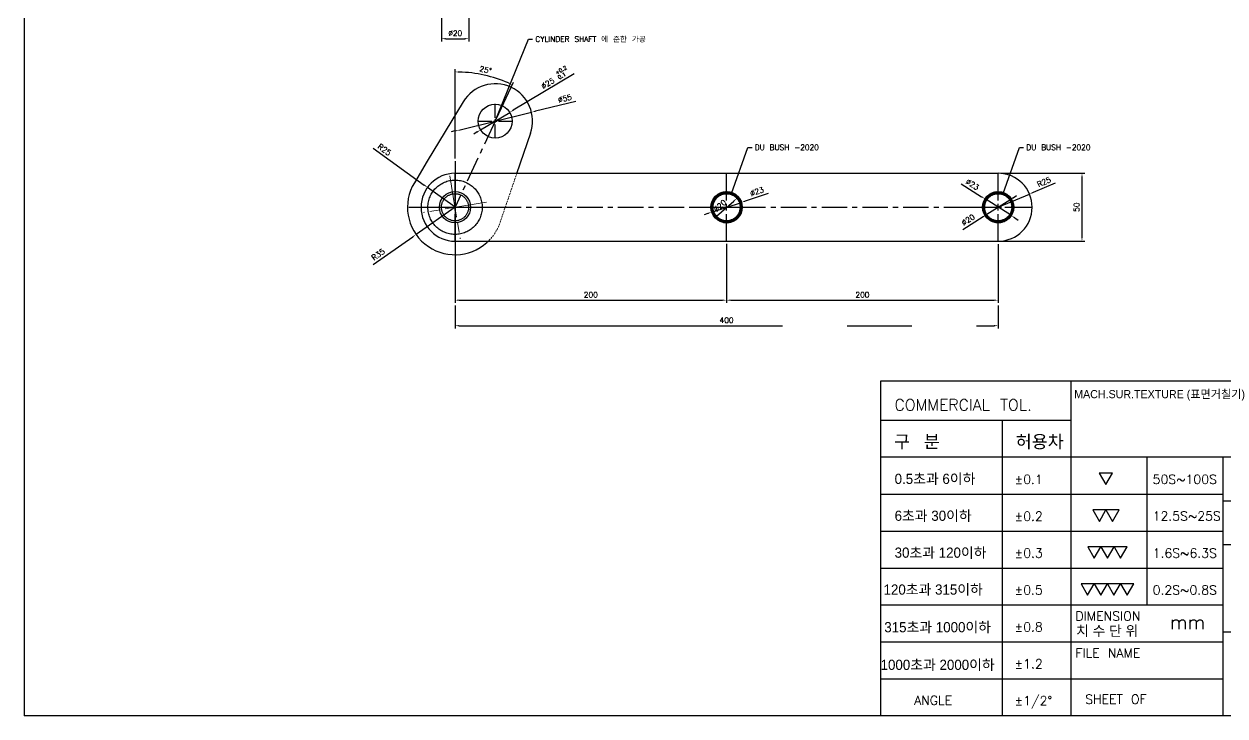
# Model space of a CAD drawing. Extents: x -2917 to 6643, y 8514 to 10799.
# Drawn here: x -894 to -10, y 8528 to 9038 of the extents above; entities that cross this region are included whole.
import ezdxf

# ---------------------------------------------------------------- set-up
doc = ezdxf.new("R2010")
doc.units = 0
doc.header["$LTSCALE"] = 15
doc.header["$MEASUREMENT"] = 0
for name, pattern in [('CENTER', [2, 1.25, -0.25, 0.25, -0.25]), ('CENTER2', [28.575, 19.05, -3.175, 3.175, -3.175]), ('CHAIN', [0.3543, 0.2362, -0.0295, 0.0591, -0.0295]), ('HIDDEN', [0.375, 0.25, -0.125]), ('PHANTOM2', [31.75, 15.875, -3.175, 3.175, -3.175, 3.175, -3.175])]:
    doc.linetypes.add(name, pattern=pattern)
for name, color, linetype in [('1', 1, 'CENTER'), ('3', 3, 'Continuous'), ('4', 4, 'Continuous')]:
    doc.layers.add(name, color=color, linetype=linetype)
doc.layers.add('가는실선중심선_A3', color=1, linetype='Continuous', lineweight=5, true_color=0xff0000)
doc.layers.add('가는파선_A3', color=7, linetype='HIDDEN', lineweight=13, true_color=0x008000)
doc.layers.add('굵은실선_A3', color=7, linetype='Continuous', lineweight=18)
doc.styles.get("Standard").update_dxf_attribs({"font": 'txt.shx'})
doc.dimstyles.new('ISO-25', dxfattribs={"dimtxt": 2.5, "dimasz": 2.5, "dimexe": 1.25, "dimexo": 0.625, "dimtad": 1, "dimtoh": 1, "dimdsep": 46, "dimtxsty": 'Standard', "dimcen": 2.5, "dimclrt": 6, "dimadec": 0, "dimazin": 0, "dimtfac": 1, "dimtmove": 0, "dimatfit": 3, "dimfxl": 1, "dimarcsym": 0})

# ---------------------------------------------------------------- blocks, each defined once
blk = doc.blocks.new('*U432')
at = {"layer": '4', "color": 0, "linetype": 'CENTER2', "transparency": 16777216}
for p, q in [((0, 5), (0, 25.12)), ((-25.12, 0), (-5, 0)), ((5, 0), (25.12, 0)), ((0, -25.12), (0, -5))]:
    blk.add_line(p, q, dxfattribs=at)
at = {"layer": '4', "color": 0, "linetype": 'Continuous', "transparency": 16777216}
for p, q in [((-2.5, 0), (2.5, 0)), ((0, -2.5), (0, 2.5))]:
    blk.add_line(p, q, dxfattribs=at)
blk = doc.blocks.new('*U434')
at = {"layer": '4', "color": 0, "linetype": 'CENTER2', "transparency": 16777216}
for p, q in [((0, 5), (0, 25.12)), ((-25.12, 0), (-5, 0)), ((5, 0), (25.12, 0)), ((0, -25.12), (0, -5))]:
    blk.add_line(p, q, dxfattribs=at)
at = {"layer": '4', "color": 0, "linetype": 'Continuous', "transparency": 16777216}
for p, q in [((-2.5, 0), (2.5, 0)), ((0, -2.5), (0, 2.5))]:
    blk.add_line(p, q, dxfattribs=at)
blk = doc.blocks.new('*U435')
at = {"layer": '4', "color": 0, "linetype": 'CENTER2', "transparency": 16777216}
for p, q in [((0, 5), (0, 25.12)), ((-25.12, 0), (-5, 0)), ((5, 0), (25.12, 0)), ((0, -25.12), (0, -5))]:
    blk.add_line(p, q, dxfattribs=at)
at = {"layer": '4', "color": 0, "linetype": 'Continuous', "transparency": 16777216}
for p, q in [((-2.5, 0), (2.5, 0)), ((0, -2.5), (0, 2.5))]:
    blk.add_line(p, q, dxfattribs=at)
blk = doc.blocks.new('ASDASDA')
at = {"layer": '1'}
blk.add_line((3406.93, 9923.17), (3806.93, 9923.17), dxfattribs=at)
at = {"layer": '3'}
for p, q in [((3406.93, 9948.17), (3806.93, 9948.17)), ((3406.93, 9898.17), (3806.93, 9898.17))]:
    blk.add_line(p, q, dxfattribs=at)
for centre, start, end in [((3406.93, 9923.17), 90, 270), ((3806.93, 9923.17), 270, 90)]:
    blk.add_arc(centre, 25, start, end, dxfattribs=at)
at = {"layer": '4'}
for centre in [(3406.93, 9923.17), (3606.93, 9923.17), (3806.93, 9923.17)]:
    blk.add_circle(centre, 11.5, dxfattribs=at)
at = {"layer": '4', "color": 6, "linetype": 'PHANTOM2'}
for centre in [(3406.93, 9923.17), (3606.93, 9923.17), (3806.93, 9923.17)]:
    blk.add_circle(centre, 10, dxfattribs=at)
at = {"layer": '4', "linetype": 'CENTER2'}
for name, p in [('*U432', (3406.93, 9923.17)), ('*U435', (3606.93, 9923.17)), ('*U434', (3806.93, 9923.17))]:
    blk.add_blockref(name, p, dxfattribs=at)
blk = doc.blocks.new('*D684')
at = {"layer": '4', "color": 4, "linetype": 'PHANTOM2', "lineweight": -2, "transparency": 16777216}
blk.add_line((-384.5, 8896.24), (-371.66, 8907.38), dxfattribs=at)
at = {"layer": '4', "color": 4, "linetype": 'PHANTOM2', "transparency": 16777216}
blk.add_solid([(-371.99, 8907.76), (-371.34, 8907.01), (-369.4, 8909.35)], dxfattribs=at)
at = {"layer": 'Defpoints', "color": 0, "linetype": 'PHANTOM2', "transparency": 16777216}
for p in [(-369.4, 8909.35), (-384.5, 8896.24)]:
    blk.add_point(p, dxfattribs=at)
at = {"layer": '4', "color": 7, "linetype": 'PHANTOM2', "transparency": 16777216, "insert": (-381.84, 8903.85), "char_height": 4, "attachment_point": 5, "rotation": 40.96331}
blk.add_mtext('∅20', dxfattribs=at)
blk = doc.blocks.new('*D685')
at = {"layer": '4', "color": 4, "linetype": 'PHANTOM2', "lineweight": -2, "transparency": 16777216}
for p, q in [((-387.87, 8899.2), (-366.03, 8906.39)), ((-346.39, 8912.85), (-363.18, 8907.33)), ((-390.72, 8898.26), (-393.57, 8897.32))]:
    blk.add_line(p, q, dxfattribs=at)
at = {"layer": '4', "color": 4, "linetype": 'PHANTOM2', "transparency": 16777216}
for points in [[(-363.33, 8907.8), (-363.02, 8906.85), (-366.03, 8906.39)], [(-390.88, 8898.74), (-390.57, 8897.79), (-387.87, 8899.2)]]:
    blk.add_solid(points, dxfattribs=at)
at = {"layer": 'Defpoints', "color": 0, "linetype": 'PHANTOM2', "transparency": 16777216}
for p in [(-366.03, 8906.39), (-387.87, 8899.2)]:
    blk.add_point(p, dxfattribs=at)
at = {"layer": '4', "color": 7, "linetype": 'PHANTOM2', "transparency": 16777216, "insert": (-354.61, 8914.36), "char_height": 4, "attachment_point": 5, "rotation": 18.21382}
blk.add_mtext('∅23', dxfattribs=at)
blk = doc.blocks.new('*U691')
at = {"layer": '1', "color": 0, "transparency": 16777216}
for p, q in [((0, 2.5), (0, 12.62)), ((-12.62, 0), (-2.5, 0)), ((2.5, 0), (12.62, 0)), ((0, -12.62), (0, -2.5))]:
    blk.add_line(p, q, dxfattribs=at)
at = {"layer": '1', "color": 0, "linetype": 'Continuous', "transparency": 16777216}
for p, q in [((-1.25, 0), (1.25, 0)), ((0, -1.25), (0, 1.25))]:
    blk.add_line(p, q, dxfattribs=at)
blk = doc.blocks.new('*D709')
at = {"layer": '4', "color": 4, "linetype": 'PHANTOM2', "lineweight": -2, "transparency": 16777216}
for p, q in [((-586.83, 9092.71), (-586.83, 9024.97)), ((-566.83, 9092.71), (-566.83, 9024.97)), ((-583.83, 9026.97), (-569.83, 9026.97))]:
    blk.add_line(p, q, dxfattribs=at)
at = {"layer": '4', "color": 4, "linetype": 'PHANTOM2', "transparency": 16777216}
for points in [[(-583.83, 9027.47), (-583.83, 9026.47), (-586.83, 9026.97)], [(-569.83, 9027.47), (-569.83, 9026.47), (-566.83, 9026.97)]]:
    blk.add_solid(points, dxfattribs=at)
at = {"layer": 'Defpoints', "color": 0, "linetype": 'PHANTOM2', "transparency": 16777216}
for p in [(-586.83, 9094.71), (-566.83, 9094.71), (-566.83, 9026.97)]:
    blk.add_point(p, dxfattribs=at)
at = {"layer": '4', "color": 7, "linetype": 'PHANTOM2', "transparency": 16777216, "insert": (-576.83, 9030.97), "char_height": 4, "attachment_point": 5}
blk.add_mtext('%%C20', dxfattribs=at)
blk = doc.blocks.new('*D718')
at = {"layer": '4', "color": 4, "linetype": 'PHANTOM2', "lineweight": -2, "transparency": 16777216}
for p, q in [((-376.95, 8875.79), (-376.95, 8832.33)), ((-576.95, 8869.03), (-576.95, 8832.33)), ((-573.95, 8834.33), (-379.95, 8834.33))]:
    blk.add_line(p, q, dxfattribs=at)
at = {"layer": '4', "color": 4, "linetype": 'PHANTOM2', "transparency": 16777216}
for points in [[(-573.95, 8834.83), (-573.95, 8833.83), (-576.95, 8834.33)], [(-379.95, 8834.83), (-379.95, 8833.83), (-376.95, 8834.33)]]:
    blk.add_solid(points, dxfattribs=at)
at = {"layer": 'Defpoints', "color": 0, "linetype": 'PHANTOM2', "transparency": 16777216}
for p in [(-576.95, 8871.03), (-376.95, 8877.79), (-376.95, 8834.33)]:
    blk.add_point(p, dxfattribs=at)
at = {"layer": '4', "color": 7, "linetype": 'PHANTOM2', "transparency": 16777216, "insert": (-476.95, 8838.33), "char_height": 4, "attachment_point": 5}
blk.add_mtext('200', dxfattribs=at)
blk = doc.blocks.new('*D719')
at = {"layer": '4', "color": 4, "linetype": 'PHANTOM2', "lineweight": -2, "transparency": 16777216}
for p, q in [((-376.95, 8875.67), (-376.95, 8832.33)), ((-176.95, 8875.67), (-176.95, 8832.33)), ((-373.95, 8834.33), (-179.95, 8834.33))]:
    blk.add_line(p, q, dxfattribs=at)
at = {"layer": '4', "color": 4, "linetype": 'PHANTOM2', "transparency": 16777216}
for points in [[(-373.95, 8834.83), (-373.95, 8833.83), (-376.95, 8834.33)], [(-179.95, 8834.83), (-179.95, 8833.83), (-176.95, 8834.33)]]:
    blk.add_solid(points, dxfattribs=at)
at = {"layer": 'Defpoints', "color": 0, "linetype": 'PHANTOM2', "transparency": 16777216}
for p in [(-376.95, 8877.67), (-176.95, 8877.67), (-176.95, 8834.33)]:
    blk.add_point(p, dxfattribs=at)
at = {"layer": '4', "color": 7, "linetype": 'PHANTOM2', "transparency": 16777216, "insert": (-276.95, 8838.33), "char_height": 4, "attachment_point": 5}
blk.add_mtext('200', dxfattribs=at)
blk = doc.blocks.new('*D720')
at = {"layer": '4', "color": 4, "linetype": 'PHANTOM2', "lineweight": -2, "transparency": 16777216}
for p, q in [((-174.95, 8927.79), (-113.24, 8927.79)), ((-115.24, 8924.79), (-115.24, 8880.79)), ((-174.95, 8877.79), (-113.24, 8877.79))]:
    blk.add_line(p, q, dxfattribs=at)
at = {"layer": '4', "color": 4, "linetype": 'PHANTOM2', "transparency": 16777216}
for points in [[(-115.74, 8924.79), (-114.74, 8924.79), (-115.24, 8927.79)], [(-115.74, 8880.79), (-114.74, 8880.79), (-115.24, 8877.79)]]:
    blk.add_solid(points, dxfattribs=at)
at = {"layer": 'Defpoints', "color": 0, "linetype": 'PHANTOM2', "transparency": 16777216}
for p in [(-176.95, 8927.79), (-176.95, 8877.79), (-115.24, 8877.79)]:
    blk.add_point(p, dxfattribs=at)
at = {"layer": '4', "color": 7, "linetype": 'PHANTOM2', "transparency": 16777216, "insert": (-119.24, 8902.79), "char_height": 4, "attachment_point": 5, "rotation": 90}
blk.add_mtext('50', dxfattribs=at)
blk = doc.blocks.new('*D721')
at = {"layer": '4', "color": 4, "linetype": 'PHANTOM2', "lineweight": -2, "transparency": 16777216}
for p, q in [((-134.9, 8920.61), (-151.17, 8913.72)), ((-176.95, 8902.79), (-153.93, 8912.55))]:
    blk.add_line(p, q, dxfattribs=at)
at = {"layer": '4', "color": 4, "linetype": 'PHANTOM2', "transparency": 16777216}
blk.add_solid([(-151.36, 8914.18), (-150.97, 8913.26), (-153.93, 8912.55)], dxfattribs=at)
at = {"layer": 'Defpoints', "color": 0, "linetype": 'PHANTOM2', "transparency": 16777216}
for p in [(-153.93, 8912.55), (-176.95, 8902.79)]:
    blk.add_point(p, dxfattribs=at)
at = {"layer": '4', "color": 7, "linetype": 'PHANTOM2', "transparency": 16777216, "insert": (-143.21, 8921.43), "char_height": 4, "attachment_point": 5, "rotation": 22.96187}
blk.add_mtext('R25', dxfattribs=at)
blk = doc.blocks.new('*D722')
at = {"layer": '4', "color": 4, "linetype": 'PHANTOM2', "lineweight": -2, "transparency": 16777216}
for p, q in [((-637.19, 8946.24), (-599.66, 8919.17)), ((-576.95, 8902.79), (-597.23, 8917.42))]:
    blk.add_line(p, q, dxfattribs=at)
at = {"layer": '4', "color": 4, "linetype": 'PHANTOM2', "transparency": 16777216}
blk.add_solid([(-599.37, 8919.58), (-599.95, 8918.77), (-597.23, 8917.42)], dxfattribs=at)
at = {"layer": 'Defpoints', "color": 0, "linetype": 'PHANTOM2', "transparency": 16777216}
for p in [(-597.23, 8917.42), (-576.95, 8902.79)]:
    blk.add_point(p, dxfattribs=at)
at = {"layer": '4', "color": 7, "linetype": 'PHANTOM2', "transparency": 16777216, "insert": (-628.9, 8945.2), "char_height": 4, "attachment_point": 5, "rotation": 324.19696}
blk.add_mtext('R25', dxfattribs=at)
blk = doc.blocks.new('*D723')
at = {"layer": '4', "color": 4, "linetype": 'PHANTOM2', "lineweight": -2, "transparency": 16777216}
for p, q in [((-576.95, 8902.79), (-605.6, 8882.7)), ((-637.24, 8860.51), (-608.06, 8880.97))]:
    blk.add_line(p, q, dxfattribs=at)
at = {"layer": '4', "color": 4, "linetype": 'PHANTOM2', "transparency": 16777216}
blk.add_solid([(-608.35, 8881.38), (-607.77, 8880.56), (-605.6, 8882.7)], dxfattribs=at)
at = {"layer": 'Defpoints', "color": 0, "linetype": 'PHANTOM2', "transparency": 16777216}
for p in [(-576.95, 8902.79), (-605.6, 8882.7)]:
    blk.add_point(p, dxfattribs=at)
at = {"layer": '4', "color": 7, "linetype": 'PHANTOM2', "transparency": 16777216, "insert": (-633.53, 8867.99), "char_height": 4, "attachment_point": 5, "rotation": 35.0446}
blk.add_mtext('R35', dxfattribs=at)
blk = doc.blocks.new('*D724')
at = {"layer": '4', "color": 4, "linetype": 'PHANTOM2', "lineweight": -2, "transparency": 16777216}
for p, q in [((-489.24, 9001.19), (-534.08, 8974.22)), ((-558.08, 8959.79), (-536.65, 8972.68)), ((-560.65, 8958.25), (-563.22, 8956.7))]:
    blk.add_line(p, q, dxfattribs=at)
at = {"layer": '4', "color": 4, "linetype": 'PHANTOM2', "transparency": 16777216}
for points in [[(-534.34, 8974.65), (-533.83, 8973.8), (-536.65, 8972.68)], [(-560.91, 8958.68), (-560.39, 8957.82), (-558.08, 8959.79)]]:
    blk.add_solid(points, dxfattribs=at)
at = {"layer": 'Defpoints', "color": 0, "linetype": 'PHANTOM2', "transparency": 16777216}
for p in [(-536.65, 8972.68), (-558.08, 8959.79)]:
    blk.add_point(p, dxfattribs=at)
at = {"layer": '4', "color": 7, "linetype": 'PHANTOM2', "transparency": 16777216, "insert": (-503.93, 8998.51), "char_height": 4, "attachment_point": 5, "rotation": 31.02287}
blk.add_mtext('∅25 {\\H0.7x;\\S+0.2^ 0.1;}', dxfattribs=at)
blk = doc.blocks.new('*D725')
at = {"layer": '4', "color": 4, "linetype": 'PHANTOM2', "lineweight": -2, "transparency": 16777216}
for p, q in [((-487.98, 8980.76), (-517.74, 8973.48)), ((-574.08, 8959.7), (-520.65, 8972.77)), ((-576.99, 8958.99), (-579.91, 8958.28))]:
    blk.add_line(p, q, dxfattribs=at)
at = {"layer": '4', "color": 4, "linetype": 'PHANTOM2', "transparency": 16777216}
for points in [[(-517.86, 8973.97), (-517.62, 8973), (-520.65, 8972.77)], [(-577.11, 8959.48), (-576.87, 8958.5), (-574.08, 8959.7)]]:
    blk.add_solid(points, dxfattribs=at)
at = {"layer": 'Defpoints', "color": 0, "linetype": 'PHANTOM2', "transparency": 16777216}
for p in [(-520.65, 8972.77), (-574.08, 8959.7)]:
    blk.add_point(p, dxfattribs=at)
at = {"layer": '4', "color": 7, "linetype": 'PHANTOM2', "transparency": 16777216, "insert": (-496.05, 8982.9), "char_height": 4, "attachment_point": 5, "rotation": 13.74209}
blk.add_mtext('∅55', dxfattribs=at)
blk = doc.blocks.new('*D726')
at = {"layer": '4', "color": 4, "linetype": 'PHANTOM2', "lineweight": -2, "transparency": 16777216}
for p, q in [((-576.95, 8938.79), (-576.95, 9004.48)), ((-546.52, 8968.05), (-533.98, 8994.95))]:
    blk.add_line(p, q, dxfattribs=at)
blk.add_arc((-576.95, 8902.79), 99.68, 66.72442, 88.27558, dxfattribs=at)
at = {"layer": '4', "color": 4, "linetype": 'PHANTOM2', "transparency": 16777216}
for points in [[(-573.96, 9001.93), (-573.94, 9002.93), (-576.95, 9002.48)], [(-537.36, 8994.82), (-537.76, 8993.91), (-534.82, 8993.14)]]:
    blk.add_solid(points, dxfattribs=at)
at = {"layer": 'Defpoints', "color": 0, "linetype": 'PHANTOM2', "transparency": 16777216}
for p in [(-548.36, 8998.29), (-547.37, 8966.24), (-576.95, 8936.79), (-576.95, 8902.79), (-576.95, 8868.79)]:
    blk.add_point(p, dxfattribs=at)
at = {"layer": '4', "color": 7, "linetype": 'PHANTOM2', "transparency": 16777216, "insert": (-554.51, 9004.02), "char_height": 4, "attachment_point": 5, "rotation": 347.5}
blk.add_mtext('25°', dxfattribs=at)
blk = doc.blocks.new('*D746')
at = {"layer": '4', "color": 4, "linetype": 'PHANTOM2', "lineweight": -2, "transparency": 16777216}
for p, q in [((-576.95, 8830.33), (-576.95, 8813.53)), ((-176.95, 8830.33), (-176.95, 8813.53)), ((-573.95, 8815.53), (-179.95, 8815.53))]:
    blk.add_line(p, q, dxfattribs=at)
at = {"layer": '4', "color": 4, "linetype": 'PHANTOM2', "transparency": 16777216}
for points in [[(-573.95, 8816.03), (-573.95, 8815.03), (-576.95, 8815.53)], [(-179.95, 8816.03), (-179.95, 8815.03), (-176.95, 8815.53)]]:
    blk.add_solid(points, dxfattribs=at)
at = {"layer": 'Defpoints', "color": 0, "linetype": 'PHANTOM2', "transparency": 16777216}
for p in [(-576.95, 8832.33), (-176.95, 8832.33), (-176.95, 8815.53)]:
    blk.add_point(p, dxfattribs=at)
at = {"layer": '4', "color": 7, "linetype": 'PHANTOM2', "transparency": 16777216, "insert": (-376.95, 8819.53), "char_height": 4, "attachment_point": 5}
blk.add_mtext('400', dxfattribs=at)
blk = doc.blocks.new('*D747')
at = {"layer": '4', "color": 4, "linetype": 'PHANTOM2', "lineweight": -2, "transparency": 16777216}
for p, q in [((-204.27, 8920.16), (-189.19, 8910.57)), ((-167.25, 8896.62), (-186.65, 8908.97)), ((-164.71, 8895.01), (-162.18, 8893.4))]:
    blk.add_line(p, q, dxfattribs=at)
at = {"layer": '4', "color": 4, "linetype": 'PHANTOM2', "transparency": 16777216}
for points in [[(-188.92, 8911), (-189.45, 8910.15), (-186.65, 8908.97)], [(-164.45, 8895.44), (-164.98, 8894.59), (-167.25, 8896.62)]]:
    blk.add_solid(points, dxfattribs=at)
at = {"layer": 'Defpoints', "color": 0, "linetype": 'PHANTOM2', "transparency": 16777216}
for p in [(-186.65, 8908.97), (-167.25, 8896.62)]:
    blk.add_point(p, dxfattribs=at)
at = {"layer": '4', "color": 7, "linetype": 'PHANTOM2', "transparency": 16777216, "insert": (-195.93, 8919.61), "char_height": 4, "attachment_point": 5, "rotation": 327.5481}
blk.add_mtext('∅23', dxfattribs=at)
blk = doc.blocks.new('*D748')
at = {"layer": '4', "color": 4, "linetype": 'PHANTOM2', "lineweight": -2, "transparency": 16777216}
for p, q in [((-168.49, 8908.13), (-185.41, 8897.46)), ((-165.95, 8909.73), (-163.41, 8911.33)), ((-202.9, 8886.44), (-187.95, 8895.86))]:
    blk.add_line(p, q, dxfattribs=at)
at = {"layer": '4', "color": 4, "linetype": 'PHANTOM2', "transparency": 16777216}
for points in [[(-166.22, 8910.15), (-165.69, 8909.3), (-168.49, 8908.13)], [(-188.21, 8896.28), (-187.68, 8895.44), (-185.41, 8897.46)]]:
    blk.add_solid(points, dxfattribs=at)
at = {"layer": 'Defpoints', "color": 0, "linetype": 'PHANTOM2', "transparency": 16777216}
for p in [(-168.49, 8908.13), (-185.41, 8897.46)]:
    blk.add_point(p, dxfattribs=at)
at = {"layer": '4', "color": 7, "linetype": 'PHANTOM2', "transparency": 16777216, "insert": (-199.11, 8893.55), "char_height": 4, "attachment_point": 5, "rotation": 32.22614}
blk.add_mtext('∅20', dxfattribs=at)

msp = doc.modelspace()

# ---------------------------------------------------------------- hatches: boundary and pattern name
at = {"layer": '4', "linetype": 'PHANTOM2'}
h = msp.add_hatch(dxfattribs=at)
h.set_pattern_fill('ANSI31', color=6)
h.set_pattern_definition([(45, (-6199.67377, -1247.44163), (-0.0883883476, 0.0883883476), [])])
h.paths.add_polyline_path([(-376.95, 8914.294), (-376.95, 8912.794, -0.4142136), (-366.95, 8902.794), (-365.45, 8902.794, 0.4142136)])
h.paths.add_polyline_path([(-376.95, 8914.294, 0.4142136), (-388.45, 8902.794), (-386.95, 8902.794, -0.4142136), (-376.95, 8912.794)])
h.paths.add_polyline_path([(-365.45, 8902.794), (-366.95, 8902.794, -1), (-386.95, 8902.794), (-388.45, 8902.794, 1)])
h = msp.add_hatch(dxfattribs=at)
h.set_pattern_fill('ANSI31', color=6)
h.paths.add_polyline_path([(-176.95, 8914.294), (-176.95, 8912.794, -0.4142136), (-166.95, 8902.794), (-165.45, 8902.794, 0.4142136)])
h.paths.add_polyline_path([(-176.95, 8914.294, 0.4142136), (-188.45, 8902.794), (-186.95, 8902.794, -0.4142136), (-176.95, 8912.794)])
h.paths.add_polyline_path([(-186.95, 8902.794), (-188.45, 8902.794, 0.4142136), (-176.95, 8891.294), (-176.95, 8892.794, -0.4142136)])
h.paths.add_polyline_path([(-165.45, 8902.794), (-166.95, 8902.794, -0.4142136), (-176.95, 8892.794), (-176.95, 8891.294, 0.4142136)])

# ---------------------------------------------------------------- linework, layer by layer
at = {"color": 6}
for p, q in [((-894.353, 9548.619), (-894.353, 8528.019)), ((549.067, 8718.587), (-123.528, 8718.587)), ((-67.478, 8718.587), (-67.478, 8609.571)), ((-11.429, 8691.123), (-123.528, 8691.123)), ((212.77, 8686.359), (-11.429, 8686.359)), ((-11.429, 8663.939), (-123.528, 8663.939)), ((212.77, 8654.13), (-11.429, 8654.13)), ((-11.429, 8636.755), (-123.528, 8636.755)), ((-11.429, 8609.571), (-123.528, 8609.571)), ((212.77, 8589.673), (-11.429, 8589.673)), ((-11.429, 8582.387), (-123.528, 8582.387)), ((-11.429, 8555.203), (-123.528, 8555.203)), ((549.067, 8528.019), (-894.353, 8528.019))]:
    msp.add_line(p, q, dxfattribs=at)
at = {"color": 5}
for p, q in [((549.067, 8774.637), (-263.652, 8774.637)), ((-263.652, 8774.637), (-263.652, 8528.019)), ((-123.528, 8774.637), (-123.528, 8528.019)), ((-173.972, 8745.771), (-173.972, 8528.019)), ((-11.429, 8718.587), (-11.429, 8528.019))]:
    msp.add_line(p, q, dxfattribs=at)
at = {"layer": '1'}
msp.add_line((-547.367, 8966.236), (-576.95, 8902.794), dxfattribs=at)
at = {"layer": '3'}
for p, q in [((-570.901, 8980.461), (-597.363, 8936.683)), ((-521.341, 8957.351), (-531.604, 8927.289)), ((-597.363, 8936.683), (-606.903, 8920.899))]:
    msp.add_line(p, q, dxfattribs=at)
msp.add_circle((-547.367, 8966.236), 12.5, dxfattribs=at)
for centre, radius, start, end in [((-547.367, 8966.236), 27.5, 341.15064, 148.84936), ((-576.95, 8902.794), 35, 148.84936, 312.266213)]:
    msp.add_arc(centre, radius, start, end, dxfattribs=at)
at = {"layer": '4', "color": 6, "linetype": 'PHANTOM2'}
for p, q in [((-576.95, 8936.794), (-576.95, 8868.794)), ((-610.95, 8902.794), (-542.95, 8902.794))]:
    msp.add_line(p, q, dxfattribs=at)
at = {"layer": '4', "color": 5}
for p, q in [((-123.528, 8745.771), (-263.652, 8745.771)), ((-123.528, 8718.587), (-263.652, 8718.587)), ((-123.528, 8691.123), (-263.652, 8691.123)), ((-123.528, 8663.939), (-263.652, 8663.939)), ((-123.528, 8636.755), (-263.652, 8636.755)), ((-123.528, 8609.571), (-263.652, 8609.571)), ((-123.528, 8582.387), (-263.652, 8582.387)), ((-123.528, 8555.203), (-263.652, 8555.203))]:
    msp.add_line(p, q, dxfattribs=at)
at = {"layer": '4'}
for points in [[(-97.649, 8698.568), (-92.795, 8706.976), (-102.503, 8706.976)], [(-102.448, 8671.384), (-97.594, 8679.792), (-107.302, 8679.792)], [(-92.74, 8671.384), (-87.886, 8679.792), (-97.594, 8679.792)], [(-106.18, 8644.2), (-101.326, 8652.607), (-111.034, 8652.607)], [(-96.472, 8644.2), (-91.618, 8652.607), (-101.326, 8652.607)], [(-86.764, 8644.2), (-81.91, 8652.607), (-91.618, 8652.607)], [(-111.09, 8617.016), (-106.236, 8625.423), (-115.944, 8625.423)], [(-101.382, 8617.016), (-96.528, 8625.423), (-106.236, 8625.423)], [(-91.674, 8617.016), (-86.82, 8625.423), (-96.528, 8625.423)], [(-81.965, 8617.016), (-77.111, 8625.423), (-86.82, 8625.423)]]:
    msp.add_lwpolyline(points, close=True, dxfattribs=at)
at = {"layer": '4', "color": 6, "linetype": 'PHANTOM2'}
msp.add_circle((-576.95, 8902.794), 20, dxfattribs=at)
at = {"layer": '가는실선중심선_A3', "linetype": 'CHAIN', "ltscale": 8.704358}
for p, q in [((-580.815, 8925.974), (-573.085, 8879.614)), ((-553.77, 8906.659), (-600.13, 8898.929))]:
    msp.add_line(p, q, dxfattribs=at)
at = {"layer": '가는파선_A3', "ltscale": 0.34922}
msp.add_line((-543.827, 8891.486), (-531.432, 8927.794), dxfattribs=at)
msp.add_arc((-576.95, 8902.794), 35, 312.266213, 341.15064, dxfattribs=at)
at = {"layer": '굵은실선_A3'}
msp.add_circle((-376.95, 8902.794), 10, dxfattribs=at)

# ---------------------------------------------------------------- block references
at = {"layer": '1'}
msp.add_blockref('*U691', (-547.367, 8966.236), dxfattribs=at)
at = {"layer": '4', "color": 6, "linetype": 'PHANTOM2'}
msp.add_blockref('ASDASDA', (-3983.877, -1020.376), dxfattribs=at)

# ---------------------------------------------------------------- texts
for s, height, p in [('COMMERCIAL TOL.', 8.40744, (-253.274, 8753.029)), ('%%P0.1', 6.726, (-164.879, 8698.998)), ('50S~100S', 6.726, (-63.184, 8698.998)), ('%%P0.2', 6.726, (-164.879, 8671.814)), ('12.5S~25S', 6.726, (-63.184, 8671.954)), ('%%P0.3', 6.726, (-164.879, 8644.63)), ('1.6S~6.3S', 6.726, (-63.184, 8644.63)), ('%%P0.5', 6.726, (-164.879, 8617.446)), ('0.2S~0.8S', 6.726, (-63.184, 8617.446)), ('%%P0.8', 6.726, (-164.879, 8590.262)), ('DIMENSION', 6.726, (-120.09, 8598.253)), ('mm', 10.0889, (-50.53, 8592.047)), ('FILE NAME', 6.726, (-120.09, 8571.069)), ('%%P1.2', 6.726, (-164.879, 8563.078)), ('%%P1/2%%D', 6.726, (-164.879, 8535.894)), ('SHEET OF', 6.726, (-112.874, 8537.016)), ('ANGLE', 6.726, (-238.84, 8536.166))]:
    msp.add_text(s, height=height).set_placement(p)
at = {"layer": '3', "color": 7, "attachment_point": 4}
for s, insert, char_height in [('\\f굴림|b0|i0|c129|p2;MACH.SUR.TEXTURE (표면거칠기)', (-120.977, 8764.205), 6.0021), ('\\f굴림|b0|i0|c129|p2;구   분', (-253.704, 8729.627), 9.37828), ('\\f굴림|b0|i0|c129|p2;허용차', (-164.025, 8729.627), 9.37828), ('\\f굴림|b0|i0|c129|p2;0.5초과 6이하', (-253.219, 8702.313), 7.50263), ('\\f굴림|b0|i0|c129|p2;6초과 30이하', (-253.219, 8675.129), 7.50263), ('\\f굴림|b0|i0|c129|p2;30초과 120이하', (-253.219, 8647.945), 7.50263), ('\\f굴림|b0|i0|c129|p2;120초과 315이하', (-261.376, 8620.761), 7.50263), ('\\f굴림|b0|i0|c129|p2;315초과 1000이하', (-260.832, 8593.034), 7.50263), ('\\f굴림|b0|i0|c129|p2;치 수 단 위', (-119.62, 8590.317), 7.50263), ('\\f굴림|b0|i0|c129|p2;1000초과 2000이하', (-263.559, 8565.306), 7.50263)]:
    msp.add_mtext(s, dxfattribs=dict(at, insert=insert, char_height=char_height))
at = {"layer": '4', "color": 7, "linetype": 'PHANTOM2', "char_height": 4, "attachment_point": 1}
for s, insert in [('CYLINDER SHAFT 에 준한 가공', (-517.79, 9028.669)), ('DU BUSH -2020', (-356.232, 8948.911)), ('DU BUSH -2020', (-156.232, 8948.911))]:
    msp.add_mtext(s, dxfattribs=dict(at, insert=insert))

# ---------------------------------------------------------------- dimensions: what is measured, and where the dimension line sits
at = {"layer": '4', "color": 6, "linetype": 'PHANTOM2'}
dim = msp.add_linear_dim(base=(-566.83, 9026.975), p1=(-586.83, 9094.707), p2=(-566.83, 9094.707), text='%%C20', dimstyle='ISO-25', override={"dimtxt": 4, "dimasz": 3, "dimexe": 2, "dimexo": 2, "dimgap": 2, "dimtoh": 0, "dimcen": 0, "dimclrd": 4, "dimclre": 4, "dimclrt": 7, "dimfxl": 0.5}, dxfattribs=at)
dim.commit()
dim.dimension.update_dxf_attribs({"geometry": '*D709', "text_midpoint": (-576.83, 9030.975)})
dim = msp.add_angular_dim_2l(base=(-548.361, 8998.289), line1=((-576.95, 8936.794), (-576.95, 8868.794)), line2=((-547.367, 8966.236), (-576.95, 8902.794)), dimstyle='ISO-25', override={"dimtxt": 4, "dimasz": 3, "dimexe": 2, "dimexo": 2, "dimgap": 2, "dimtoh": 0, "dimcen": 0, "dimclrd": 4, "dimclre": 4, "dimclrt": 7, "dimfxl": 0.5}, dxfattribs=at)
dim.commit()
dim.dimension.update_dxf_attribs({"geometry": '*D726', "text_midpoint": (-554.509, 9004.019)})
dim = msp.add_diameter_dim_2p(p1=(-558.079, 8959.794), p2=(-536.655, 8972.678), text='<> {\\H0.7x;\\S+0.2~+0.1;}', dimstyle='ISO-25', override={"dimtxt": 4, "dimasz": 3, "dimexe": 2, "dimexo": 2, "dimgap": 2, "dimtoh": 0, "dimcen": 0, "dimclrd": 4, "dimclre": 4, "dimclrt": 7, "dimfxl": 0.5}, dxfattribs=at)
dim.commit()
dim.dimension.update_dxf_attribs({"geometry": '*D724', "text_midpoint": (-501.214, 8993.992), "dimtype": 163})
for p1, p2, picture, middle in [((-574.079, 8959.703), (-520.654, 8972.768), '*D725', (-495.104, 8979.017)), ((-167.246, 8896.623), (-186.654, 8908.965), '*D747', (-198.079, 8916.23)), ((-384.501, 8896.238), (-369.399, 8909.35), '*D684', (-379.215, 8900.827)), ((-168.49, 8908.127), (-185.409, 8897.462), '*D748', (-196.977, 8890.17))]:
    dim = msp.add_diameter_dim_2p(p1=p1, p2=p2, dimstyle='ISO-25', override={"dimtxt": 4, "dimasz": 3, "dimexe": 2, "dimexo": 2, "dimgap": 2, "dimtoh": 0, "dimcen": 0, "dimclrd": 4, "dimclre": 4, "dimclrt": 7, "dimfxl": 0.5}, dxfattribs=at)
    dim.commit()
    dim.dimension.update_dxf_attribs({"geometry": picture, "text_midpoint": middle, "dimtype": 163})
for mpoint, picture, middle in [((-597.226, 8917.419), '*D722', (-631.238, 8941.952)), ((-605.605, 8882.697), '*D723', (-631.238, 8864.718))]:
    dim = msp.add_radius_dim(center=(-576.95, 8902.794), mpoint=mpoint, dimstyle='ISO-25', override={"dimtxt": 4, "dimasz": 3, "dimexe": 2, "dimexo": 2, "dimgap": 2, "dimtoh": 0, "dimcen": 0, "dimclrd": 4, "dimclre": 4, "dimclrt": 7, "dimfxl": 0.5}, dxfattribs=at)
    dim.commit()
    dim.dimension.update_dxf_attribs({"geometry": picture, "text_midpoint": middle, "dimtype": 164})
dim = msp.add_linear_dim(base=(-115.239, 8877.794), p1=(-176.95, 8927.794), p2=(-176.95, 8877.794), angle=90, dimstyle='ISO-25', override={"dimtxt": 4, "dimasz": 3, "dimexe": 2, "dimexo": 2, "dimgap": 2, "dimtoh": 0, "dimcen": 0, "dimclrd": 4, "dimclre": 4, "dimclrt": 7, "dimfxl": 0.5}, dxfattribs=at)
dim.commit()
dim.dimension.update_dxf_attribs({"geometry": '*D720', "text_midpoint": (-119.239, 8902.794)})
dim = msp.add_radius_dim(center=(-176.95, 8902.794), mpoint=(-153.931, 8912.547), dimstyle='ISO-25', override={"dimtxt": 4, "dimasz": 3, "dimexe": 2, "dimexo": 2, "dimgap": 2, "dimtoh": 0, "dimcen": 0, "dimclrd": 4, "dimclre": 4, "dimclrt": 7, "dimfxl": 0.5}, dxfattribs=at)
dim.commit()
dim.dimension.update_dxf_attribs({"geometry": '*D721', "text_midpoint": (-143.214, 8921.432)})
dim = msp.add_diameter_dim_2p(p1=(-387.874, 8899.2), p2=(-366.026, 8906.389), dimstyle='ISO-25', override={"dimtxt": 4, "dimasz": 3, "dimexe": 2, "dimexo": 2, "dimgap": 2, "dimtoh": 0, "dimcen": 0, "dimclrd": 4, "dimclre": 4, "dimclrt": 7, "dimfxl": 0.5}, dxfattribs=at)
dim.commit()
dim.dimension.update_dxf_attribs({"geometry": '*D685', "text_midpoint": (-354.611, 8914.356)})
for base, p1, p2, picture, middle in [((-376.95, 8834.335), (-576.95, 8871.026), (-376.95, 8877.794), '*D718', (-476.95, 8838.335)), ((-176.95, 8834.335), (-376.95, 8877.674), (-176.95, 8877.674), '*D719', (-276.95, 8838.335)), ((-176.95, 8815.532), (-576.95, 8832.335), (-176.95, 8832.335), '*D746', (-376.95, 8819.532))]:
    dim = msp.add_linear_dim(base=base, p1=p1, p2=p2, dimstyle='ISO-25', override={"dimtxt": 4, "dimasz": 3, "dimexe": 2, "dimexo": 2, "dimgap": 2, "dimtoh": 0, "dimcen": 0, "dimclrd": 4, "dimclre": 4, "dimclrt": 7, "dimfxl": 0.5}, dxfattribs=at)
    dim.commit()
    dim.dimension.update_dxf_attribs({"geometry": picture, "text_midpoint": middle})

# ---------------------------------------------------------------- leaders
at = {"layer": '4', "color": 6, "linetype": 'PHANTOM2', "annotation_type": 0, "has_hookline": 1, "hookline_direction": 0}
for points, text_width in [([(-547.367, 8966.236), (-522.79, 9026.669), (-519.79, 9026.669)], 89.069), ([(-373.394, 8912.925), (-361.232, 8946.911), (-358.232, 8946.911)], 49.333), ([(-173.394, 8912.925), (-161.232, 8946.911), (-158.232, 8946.911)], 49.333)]:
    msp.add_leader(points, dimstyle='ISO-25', override={"dimtxt": 4, "dimasz": 3, "dimexe": 2, "dimexo": 2, "dimgap": 2, "dimtad": 0, "dimtoh": 0, "dimcen": 0, "dimclrd": 4, "dimclre": 4, "dimclrt": 7, "dimfxl": 0.5}, dxfattribs=dict(at, text_width=text_width))

doc.saveas('drawing.dxf')
